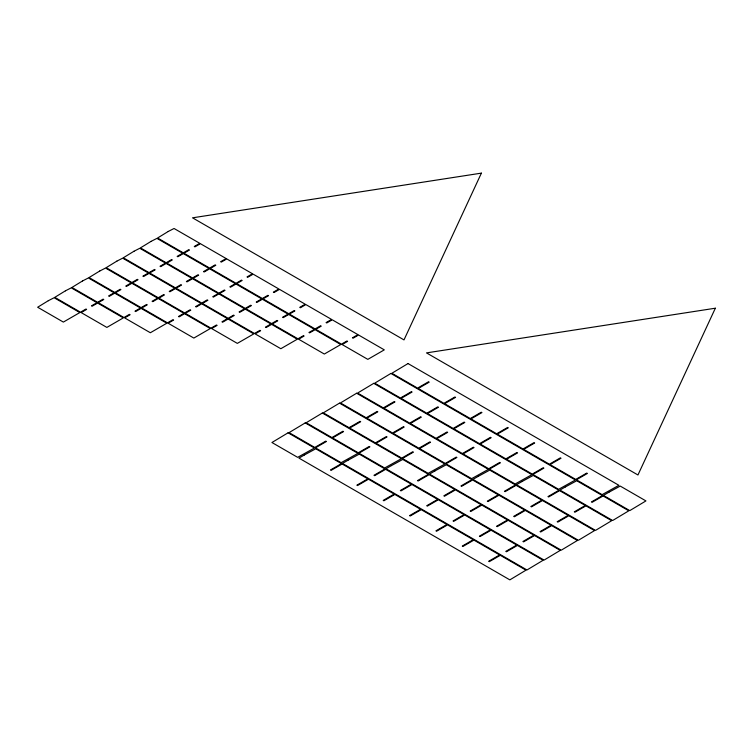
<?xml version="1.0" encoding="UTF-8"?>
<svg xmlns="http://www.w3.org/2000/svg" width="753" height="753" viewBox="0 0 753 753"><rect width="100%" height="100%" fill="white"/><g stroke="black" fill="none" stroke-linecap="round" stroke-linejoin="round"><path stroke-width="1.13" d="M481.393 173.134L403.994 339.904L192.533 217.824L481.393 173.134M715.35 308.212L637.951 474.983L426.499 352.893L715.35 308.212M48.305 300.711L37.65 307.243L63.356 322.086L79.827 312.57L54.122 297.736L48.305 300.711M65.436 290.818L54.781 297.35L80.486 312.194L85.974 309.022L86.633 309.398L81.145 312.57L106.851 327.414L123.323 317.898L97.617 303.064L92.13 306.226L91.471 305.85L96.958 302.678L71.262 287.844L65.436 290.818M82.576 280.925L71.921 287.458L97.617 302.301L103.114 299.129L103.773 299.506L98.276 302.678L123.981 317.521L129.469 314.349L130.128 314.726L124.64 317.898L150.346 332.741L166.818 323.225L141.112 308.391L135.625 311.554L134.966 311.177L140.453 308.005L114.757 293.171L109.26 296.334L108.601 295.957L114.098 292.785L88.393 277.951L82.576 280.925M99.707 271.033L89.052 277.565L114.757 292.409L120.245 289.237L120.904 289.613L115.416 292.785L141.112 307.629L146.609 304.457L147.268 304.833L141.771 308.005L167.477 322.849L172.964 319.677L173.623 320.053L168.135 323.225L193.841 338.069L210.313 328.553L184.607 313.709L179.12 316.881L178.461 316.505L183.948 313.333L158.252 298.499L152.755 301.661L152.097 301.285L157.593 298.113L131.888 283.279L126.4 286.441L125.742 286.065L131.229 282.893L105.533 268.059L99.707 271.033M116.847 261.14L106.192 267.673L131.888 282.516L137.385 279.344L138.044 279.721L132.547 282.893L158.252 297.736L163.74 294.564L164.399 294.941L158.911 298.113L184.607 312.956L190.104 309.784L190.763 310.161L185.266 313.333L210.972 328.176L216.459 325.004L217.128 325.381L211.631 328.553L237.336 343.387L253.808 333.88L228.103 319.037L222.615 322.209L221.956 321.832L227.444 318.66L201.748 303.817L196.251 306.989L195.592 306.612L201.089 303.44L175.383 288.606L169.896 291.769L169.237 291.392L174.724 288.22L149.028 273.386L143.531 276.549L142.872 276.172L148.369 273L122.664 258.166L116.847 261.14M133.978 251.248L123.323 257.78L149.028 272.624L154.516 269.452L155.174 269.828L149.687 273L175.383 287.844L180.88 284.672L181.539 285.048L176.042 288.22L201.748 303.064L207.235 299.892L207.894 300.268L202.406 303.44L228.103 318.284L233.599 315.112L234.258 315.488L228.761 318.66L254.467 333.494L259.954 330.332L260.623 330.708L255.126 333.88L280.831 348.714L297.303 339.208L271.598 324.364L266.11 327.536L265.451 327.16L270.939 323.988L245.243 309.144L239.746 312.316L239.087 311.94L244.584 308.768L218.878 293.924L213.391 297.096L212.732 296.72L218.219 293.548L192.523 278.714L187.026 281.876L186.368 281.5L191.864 278.328L166.159 263.494L160.671 266.656L160.013 266.28L165.5 263.108L139.794 248.274L133.978 251.248M151.108 241.355L140.453 247.888L166.159 262.731L171.646 259.559L172.305 259.936L166.818 263.108L192.523 277.951L198.011 274.779L198.67 275.156L193.182 278.328L218.878 293.171L224.375 289.999L225.034 290.376L219.537 293.548L245.243 308.391L250.73 305.219L251.389 305.596L245.902 308.768L271.598 323.602L277.095 320.439L277.753 320.816L272.257 323.988L297.962 338.822L303.459 335.65L304.118 336.036L298.621 339.208L324.327 354.042L340.798 344.535L315.093 329.692L309.605 332.864L308.946 332.487L314.434 329.315L288.738 314.472L283.241 317.644L282.582 317.267L288.079 314.095L262.373 299.252L256.886 302.424L256.227 302.047L261.715 298.875L236.018 284.032L230.522 287.204L229.863 286.827L235.36 283.655L209.654 268.821L204.167 271.984L203.508 271.607L208.995 268.435L183.29 253.601L177.802 256.764L177.143 256.387L182.631 253.215L156.935 238.381L151.108 241.355M168.248 231.463L157.593 237.995L183.29 252.839L188.787 249.667L189.445 250.043L183.948 253.215L209.654 268.059L215.142 264.887L215.8 265.263L210.313 268.435L236.018 283.279L241.506 280.107L242.165 280.483L236.677 283.655L262.373 298.499L267.87 295.327L268.529 295.703L263.032 298.875L288.738 313.709L294.225 310.547L294.884 310.923L289.397 314.095L315.093 328.929L320.59 325.757L321.249 326.143L315.752 329.315L341.457 344.149L346.954 340.977L347.613 341.363L342.116 344.535L367.822 359.369L384.294 349.863L358.588 335.019L353.101 338.191L352.442 337.815L357.929 334.643L332.233 319.799L326.736 322.971L326.077 322.595L331.574 319.423L305.869 304.579L300.381 307.751L299.722 307.375L305.21 304.203L279.514 289.359L274.017 292.531L273.358 292.155L278.855 288.983L253.149 274.139L247.662 277.311L247.003 276.935L252.49 273.763L226.785 258.928L221.297 262.091L220.638 261.715L226.126 258.543L200.43 243.708L194.933 246.871L194.274 246.495L199.771 243.323L174.065 228.488L168.248 231.463M288.079 432.806L271.937 442.51L297.642 457.344L314.443 448.026L288.079 432.806M305.219 422.913L289.077 432.617L314.773 447.451L325.757 441.117L326.416 441.493L315.432 447.837L341.137 462.671L357.939 453.353L305.219 422.913M322.35 413.021L306.207 422.725L331.904 437.559L342.888 431.224L343.547 431.601L332.572 437.945L358.268 452.779L369.252 446.444L369.911 446.821L358.927 453.165L384.632 467.999L401.434 458.681L322.35 413.021M339.49 403.128L323.338 412.832L349.044 427.666L360.028 421.332L360.687 421.708L349.703 428.052L375.408 442.886L386.383 436.552L387.042 436.928L376.067 443.272L401.763 458.106L412.748 451.772L413.406 452.148L402.422 458.492L428.128 473.326L444.929 464.008L339.49 403.128M356.621 393.235L340.478 402.94L366.174 417.774L377.159 411.439L377.818 411.816L366.833 418.16L392.539 432.994L403.523 426.659L404.182 427.036L393.198 433.38L418.903 448.214L429.878 441.879L430.537 442.256L419.562 448.6L445.258 463.434L456.243 457.099L456.902 457.476L445.917 463.82L471.623 478.654L488.424 469.335L356.621 393.235M373.752 383.343L357.609 393.047L383.315 407.891L394.299 401.547L394.958 401.923L383.974 408.267L409.67 423.101L420.654 416.767L421.313 417.143L410.329 423.487L436.034 438.321L447.018 431.987L447.677 432.363L436.693 438.707L462.398 453.541L473.373 447.207L474.032 447.583L463.057 453.927L488.753 468.761L499.738 462.417L500.397 462.803L489.412 469.147L515.118 483.981L531.919 474.663L373.752 383.343M390.892 373.45L374.74 383.155L400.445 397.998L411.43 391.654L412.089 392.031L401.104 398.375L426.81 413.209L437.794 406.874L438.453 407.251L427.469 413.595L453.165 428.429L464.149 422.094L464.808 422.471L453.824 428.815L479.529 443.649L490.514 437.314L491.172 437.691L480.188 444.035L505.894 458.869L516.869 452.525L517.527 452.911L506.553 459.255L532.249 474.089L543.233 467.745L543.892 468.131L532.908 474.475L558.613 489.309L575.414 479.99L390.892 373.45M408.022 363.558L391.88 373.262L417.576 388.106L428.561 381.762L429.219 382.138L418.244 388.482L443.941 403.316L454.925 396.982L455.584 397.358L444.599 403.702L470.305 418.536L481.289 412.202L481.948 412.578L470.964 418.922L496.66 433.756L507.644 427.422L508.303 427.798L497.319 434.142L523.024 448.976L534.009 442.632L534.668 443.018L523.683 449.362L549.389 464.196L560.364 457.852L561.023 458.238L550.048 464.582L575.744 479.416L586.728 473.072L587.387 473.458L576.403 479.793L602.108 494.636L618.91 485.318L408.022 363.558M304.447 454.934L298.96 458.106L509.847 579.866L525.989 570.162L500.284 555.319L489.299 561.663L488.641 561.286L499.625 554.942L473.929 540.099L462.944 546.443L462.286 546.066L473.27 539.722L447.564 524.888L436.58 531.223L435.921 530.846L446.906 524.502L421.209 509.668L410.225 516.003L409.566 515.626L420.55 509.282L394.845 494.448L383.861 500.783L383.202 500.406L394.186 494.062L368.481 479.228L357.496 485.572L356.837 485.186L367.822 478.842L342.126 464.008L331.141 470.352L330.482 469.966L341.467 463.622L315.761 448.788L304.447 454.934M347.942 460.262L342.455 463.434L526.978 569.974L543.12 560.27L517.424 545.426L506.44 551.77L505.781 551.394L516.765 545.05L491.06 530.206L480.075 536.55L479.416 536.174L490.401 529.83L464.705 514.996L453.72 521.33L453.061 520.954L464.046 514.61L438.34 499.776L427.356 506.11L426.697 505.734L437.681 499.39L411.976 484.555L400.991 490.89L400.332 490.514L411.317 484.17L385.621 469.335L374.636 475.68L373.977 475.294L384.962 468.95L359.256 454.115L347.942 460.262M391.438 465.589L385.95 468.761L544.108 560.081L560.26 550.377L534.555 535.534L523.57 541.878L522.911 541.501L533.896 535.157L508.2 520.314L497.215 526.658L496.556 526.281L507.541 519.937L481.835 505.103L470.851 511.438L470.192 511.061L481.176 504.717L455.471 489.883L444.486 496.218L443.828 495.841L454.812 489.497L429.116 474.663L418.131 480.998L417.473 480.621L428.457 474.277L402.751 459.443L391.438 465.589M434.933 470.917L429.445 474.089L561.249 550.189L577.391 540.485L551.695 525.641L540.71 531.985L540.052 531.609L551.036 525.265L525.33 510.421L514.346 516.765L513.687 516.389L524.672 510.045L498.966 495.21L487.982 501.545L487.323 501.169L498.307 494.825L472.611 479.99L461.627 486.325L460.968 485.949L471.952 479.605L446.247 464.77L434.933 470.917M478.428 476.244L472.94 479.416L578.379 540.296L594.531 530.592L568.826 515.749L557.841 522.093L557.182 521.716L568.167 515.372L542.461 500.529L531.477 506.873L530.818 506.496L541.802 500.152L516.106 485.318L505.122 491.653L504.463 491.276L515.447 484.932L489.742 470.098L478.428 476.244M521.923 481.572L516.436 484.744L595.519 530.404L611.662 520.7L585.956 505.856L574.972 512.2L574.313 511.824L585.297 505.479L559.601 490.636L548.617 496.98L547.958 496.604L558.942 490.259L533.237 475.425L521.923 481.572M565.418 486.899L559.931 490.071L612.65 520.511L628.793 510.807L603.097 495.963L592.112 502.307L591.453 501.931L602.438 495.587L576.732 480.753L565.418 486.899M608.913 492.227L603.426 495.399L629.781 510.619L645.933 500.914L620.227 486.071L608.913 492.227"/></g></svg>
